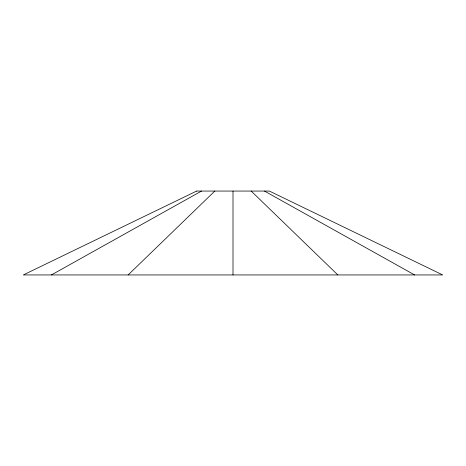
<?xml version="1.0" encoding="UTF-8"?>
<svg xmlns="http://www.w3.org/2000/svg" width="466" height="466" viewBox="0 0 466 466"><rect width="100%" height="100%" fill="white"/><g stroke="black" fill="none" stroke-linecap="round" stroke-linejoin="round"><path stroke-width="0.7" d="M128.15 274.94L214.82 191.06M51.394 274.94L201.516 191.06M264.484 191.06L414.606 274.94M251.18 191.06L337.85 274.94M233 191.06L233 274.94M196.64 191.06L23.3 274.94L442.7 274.94L269.36 191.06L196.64 191.06"/></g></svg>
